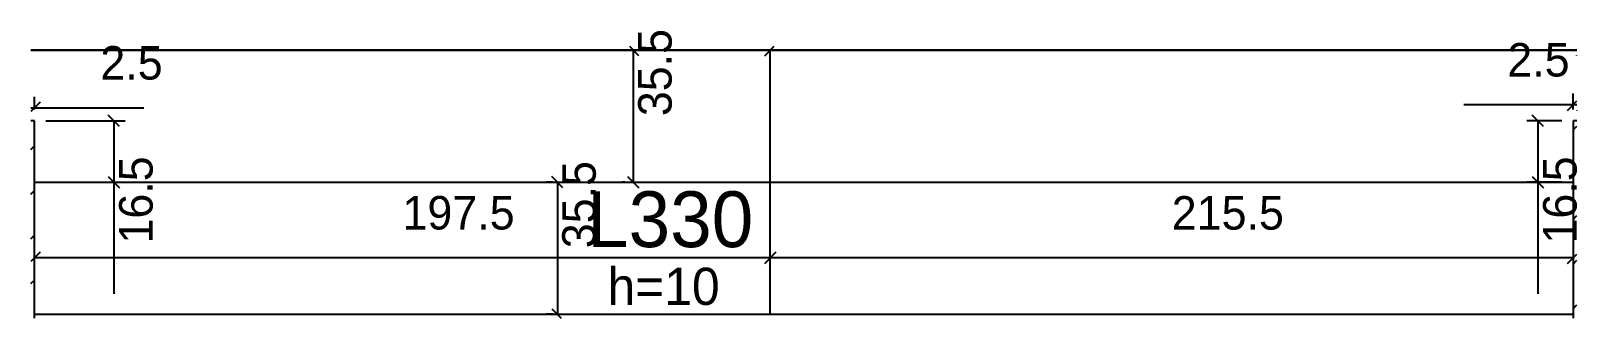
# Model space of a CAD drawing. Header units: metres. Extents: x 4480 to 4895, y 1577 to 1654.
import ezdxf

# ---------------------------------------------------------------- set-up
doc = ezdxf.new("R2010")
doc.units = ezdxf.units.M
for name, color, linetype in [('3', 7, 'Continuous'), ('4', 7, 'Continuous'), ('7', 7, 'Continuous'), ('Painéis', 7, 'Continuous')]:
    doc.layers.add(name, color=color, linetype=linetype)

msp = doc.modelspace()

# ---------------------------------------------------------------- linework, layer by layer
at = {"layer": '3', "color": 3, "lineweight": 25}
for p, q in [((4893.57, 1627.49), (4894.6, 1628.53)), ((4479.6, 1622.23), (4480.57, 1623.2)), ((4893.57, 1615.47), (4894.6, 1616.51)), ((4479.6, 1610.21), (4480.57, 1611.18)), ((4893.57, 1603.45), (4894.6, 1604.48)), ((4479.6, 1598.19), (4480.57, 1599.16)), ((4893.57, 1591.43), (4894.6, 1592.46)), ((4479.6, 1586.17), (4480.57, 1587.14)), ((4480.57, 1577.94), (4893.57, 1577.94)), ((4893.57, 1579.41), (4894.6, 1580.44))]:
    msp.add_line(p, q, dxfattribs=at)
msp.add_lwpolyline([(4479.6, 1648.94), (4894.6, 1648.94)], dxfattribs=at)
at = {"layer": '7', "color": 7, "lineweight": 25}
for points in [[(4480.57, 1629.94), (4479.6, 1629.94)], [(4480.57, 1576.9), (4480.57, 1629.94)], [(4894.6, 1629.94), (4893.57, 1629.94)], [(4893.57, 1629.94), (4893.57, 1576.9)]]:
    msp.add_lwpolyline(points, dxfattribs=at)
at = {"layer": 'Painéis', "color": 4, "lineweight": 25}
for p, q in [((4678.07, 1648.94), (4479.6, 1648.94)), ((4639.04, 1648.94), (4638.28, 1648.94)), ((4641.28, 1648.94), (4641.28, 1613.44)), ((4894.6, 1648.94), (4678.07, 1648.94)), ((4480.57, 1632.94), (4480.57, 1636.42)), ((4893.57, 1632.94), (4893.57, 1637.24)), ((4479.6, 1633.42), (4480.57, 1633.42)), ((4480.57, 1633.42), (4509.92, 1633.42)), ((4893.57, 1634.24), (4864.21, 1634.24)), ((4894.6, 1634.24), (4893.57, 1634.24)), ((4483.57, 1629.94), (4504.87, 1629.94)), ((4501.87, 1629.94), (4501.87, 1613.44)), ((4890.57, 1629.94), (4881.1, 1629.94)), ((4884.1, 1629.94), (4884.1, 1613.44)), ((4483.57, 1613.44), (4504.87, 1613.44)), ((4501.87, 1613.44), (4501.87, 1583.47)), ((4619.8, 1613.44), (4617.91, 1613.44)), ((4620.91, 1613.44), (4620.91, 1577.94)), ((4639.04, 1613.44), (4638.28, 1613.44)), ((4890.57, 1613.44), (4881.1, 1613.44)), ((4884.1, 1613.44), (4884.1, 1583.47)), ((4678.07, 1593.1), (4480.57, 1593.1)), ((4893.57, 1593.1), (4678.07, 1593.1)), ((4619.8, 1577.94), (4617.91, 1577.94))]:
    msp.add_line(p, q, dxfattribs=at)
at = {"layer": 'Painéis', "color": 0, "lineweight": 25}
for p, q in [((4642.78, 1647.44), (4640.32, 1649.9)), ((4679.03, 1649.9), (4676.57, 1647.44)), ((4676.57, 1647.44), (4679.03, 1649.9)), ((4894.57, 1647.44), (4894.6, 1647.47)), ((4892.07, 1632.74), (4894.6, 1635.28)), ((4482.07, 1634.92), (4479.6, 1632.45)), ((4503.37, 1628.44), (4500.37, 1631.44)), ((4885.6, 1628.44), (4882.6, 1631.44)), ((4894.6, 1632.78), (4894.57, 1632.74)), ((4500.37, 1614.94), (4503.37, 1611.94)), ((4622.41, 1611.94), (4619.41, 1614.94)), ((4639.78, 1614.94), (4642.78, 1611.94)), ((4882.6, 1614.94), (4885.6, 1611.94)), ((4482.07, 1594.6), (4479.6, 1592.13)), ((4679.57, 1594.6), (4676.57, 1591.6)), ((4676.57, 1591.6), (4679.57, 1594.6)), ((4892.07, 1591.6), (4894.6, 1594.13)), ((4619.41, 1579.44), (4621.95, 1576.9))]:
    msp.add_line(p, q, dxfattribs=at)
at = {"layer": 'Painéis', "color": 200, "lineweight": 25}
for p, q in [((4678.07, 1577.94), (4678.07, 1648.94)), ((4480.57, 1613.44), (4893.57, 1613.44))]:
    msp.add_line(p, q, dxfattribs=at)

# ---------------------------------------------------------------- texts
at = {"layer": '3', "color": 3, "lineweight": 25}
msp.add_text('h=10', height=10, dxfattribs=at).set_placement((4634.36, 1580.44))
at = {"layer": '4', "color": 4, "lineweight": 25}
msp.add_text('L330', height=15, dxfattribs=at).set_placement((4628.88, 1595.98))
at = {"layer": 'Painéis', "color": 240, "lineweight": 25}
for s, p in [('35.5', (4651.59, 1631.19)), ('16.5', (4512.27, 1596.95)), ('16.5', (4894.5, 1596.95)), ('35.5', (4631.21, 1595.69))]:
    msp.add_text(s, height=9, rotation=90, dxfattribs=at).set_placement(p)
for s, p in [('2.5', (4498.24, 1641.02)), ('2.5', (4875.89, 1641.84)), ('197.5', (4579.32, 1600.72)), ('215.5', (4785.82, 1600.69))]:
    msp.add_text(s, height=9, dxfattribs=at).set_placement(p)

doc.saveas('drawing.dxf')
